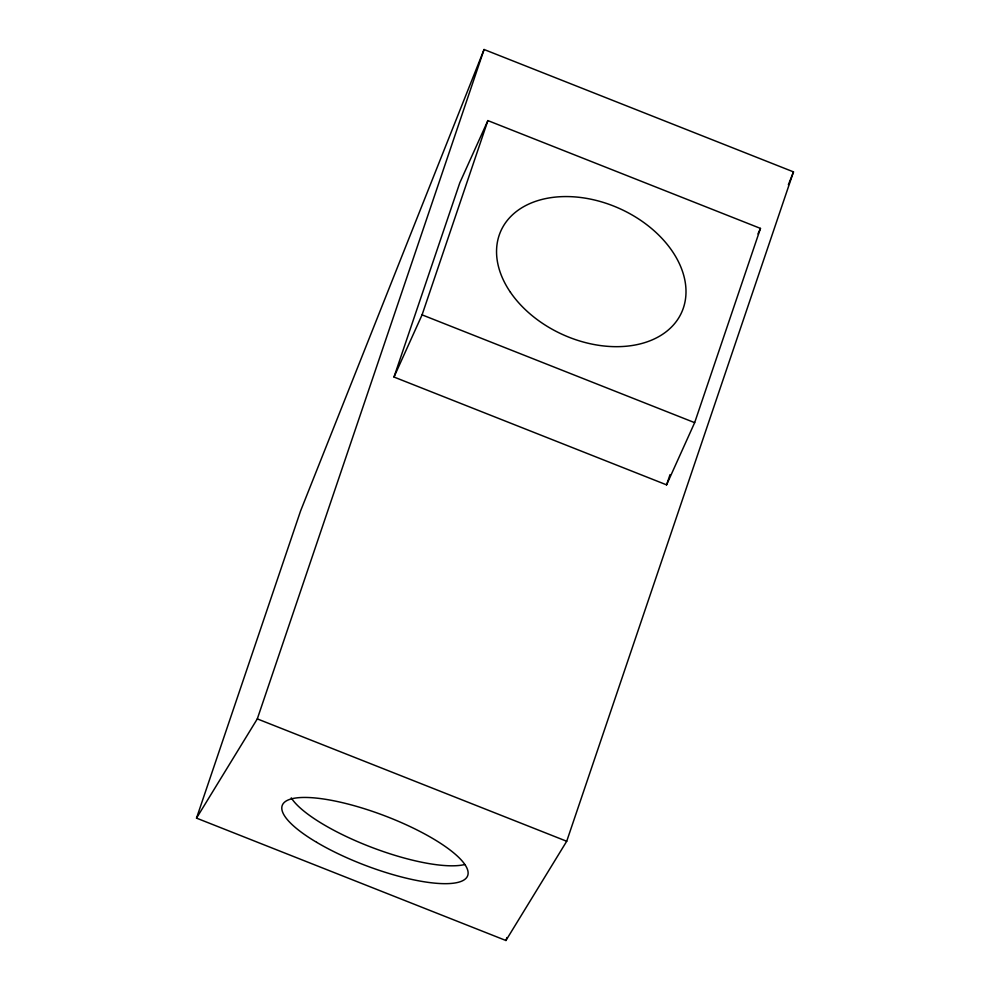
<?xml version="1.0" encoding="UTF-8"?>
<svg xmlns="http://www.w3.org/2000/svg" width="990" height="990" viewBox="0 0 990 990"><rect width="100%" height="100%" fill="white"/><g stroke="black" fill="none" stroke-linecap="round" stroke-linejoin="round"><path stroke-width="1.49" d="M196.515 818.124L300.564 510.989L484.073 49.5L793.485 171.876L566.713 841.265L505.927 940.5L196.515 818.124L257.301 718.889L484.073 49.5M393.995 377.042L459.805 182.791L487.884 120.594L760.468 228.405L694.658 422.656L666.579 484.853L393.995 377.042L422.074 314.857L487.884 120.594M505.927 940.5L506.917 937.58M666.579 484.853L670.044 474.618M788.362 184.771L793.485 171.876M757.969 233.925L760.468 228.405M422.074 314.857L694.658 422.656M257.301 718.889L566.713 841.265M464.718 864.53A99.149 26.619 20.8 0 1 370.978 847.081A99.149 26.619 20.8 0 1 291.258 797.878M316.676 842.329A99.149 26.619 20.8 0 0 467.045 876.979A99.149 26.619 20.8 0 0 341.154 802.37A99.149 26.619 20.8 0 0 316.676 842.329M510.432 292.273A99.149 69.127 24.3 0 0 674.462 323.792A99.149 69.127 24.3 0 0 588.914 198.804A99.149 69.127 24.3 0 0 510.432 292.273"/></g></svg>
